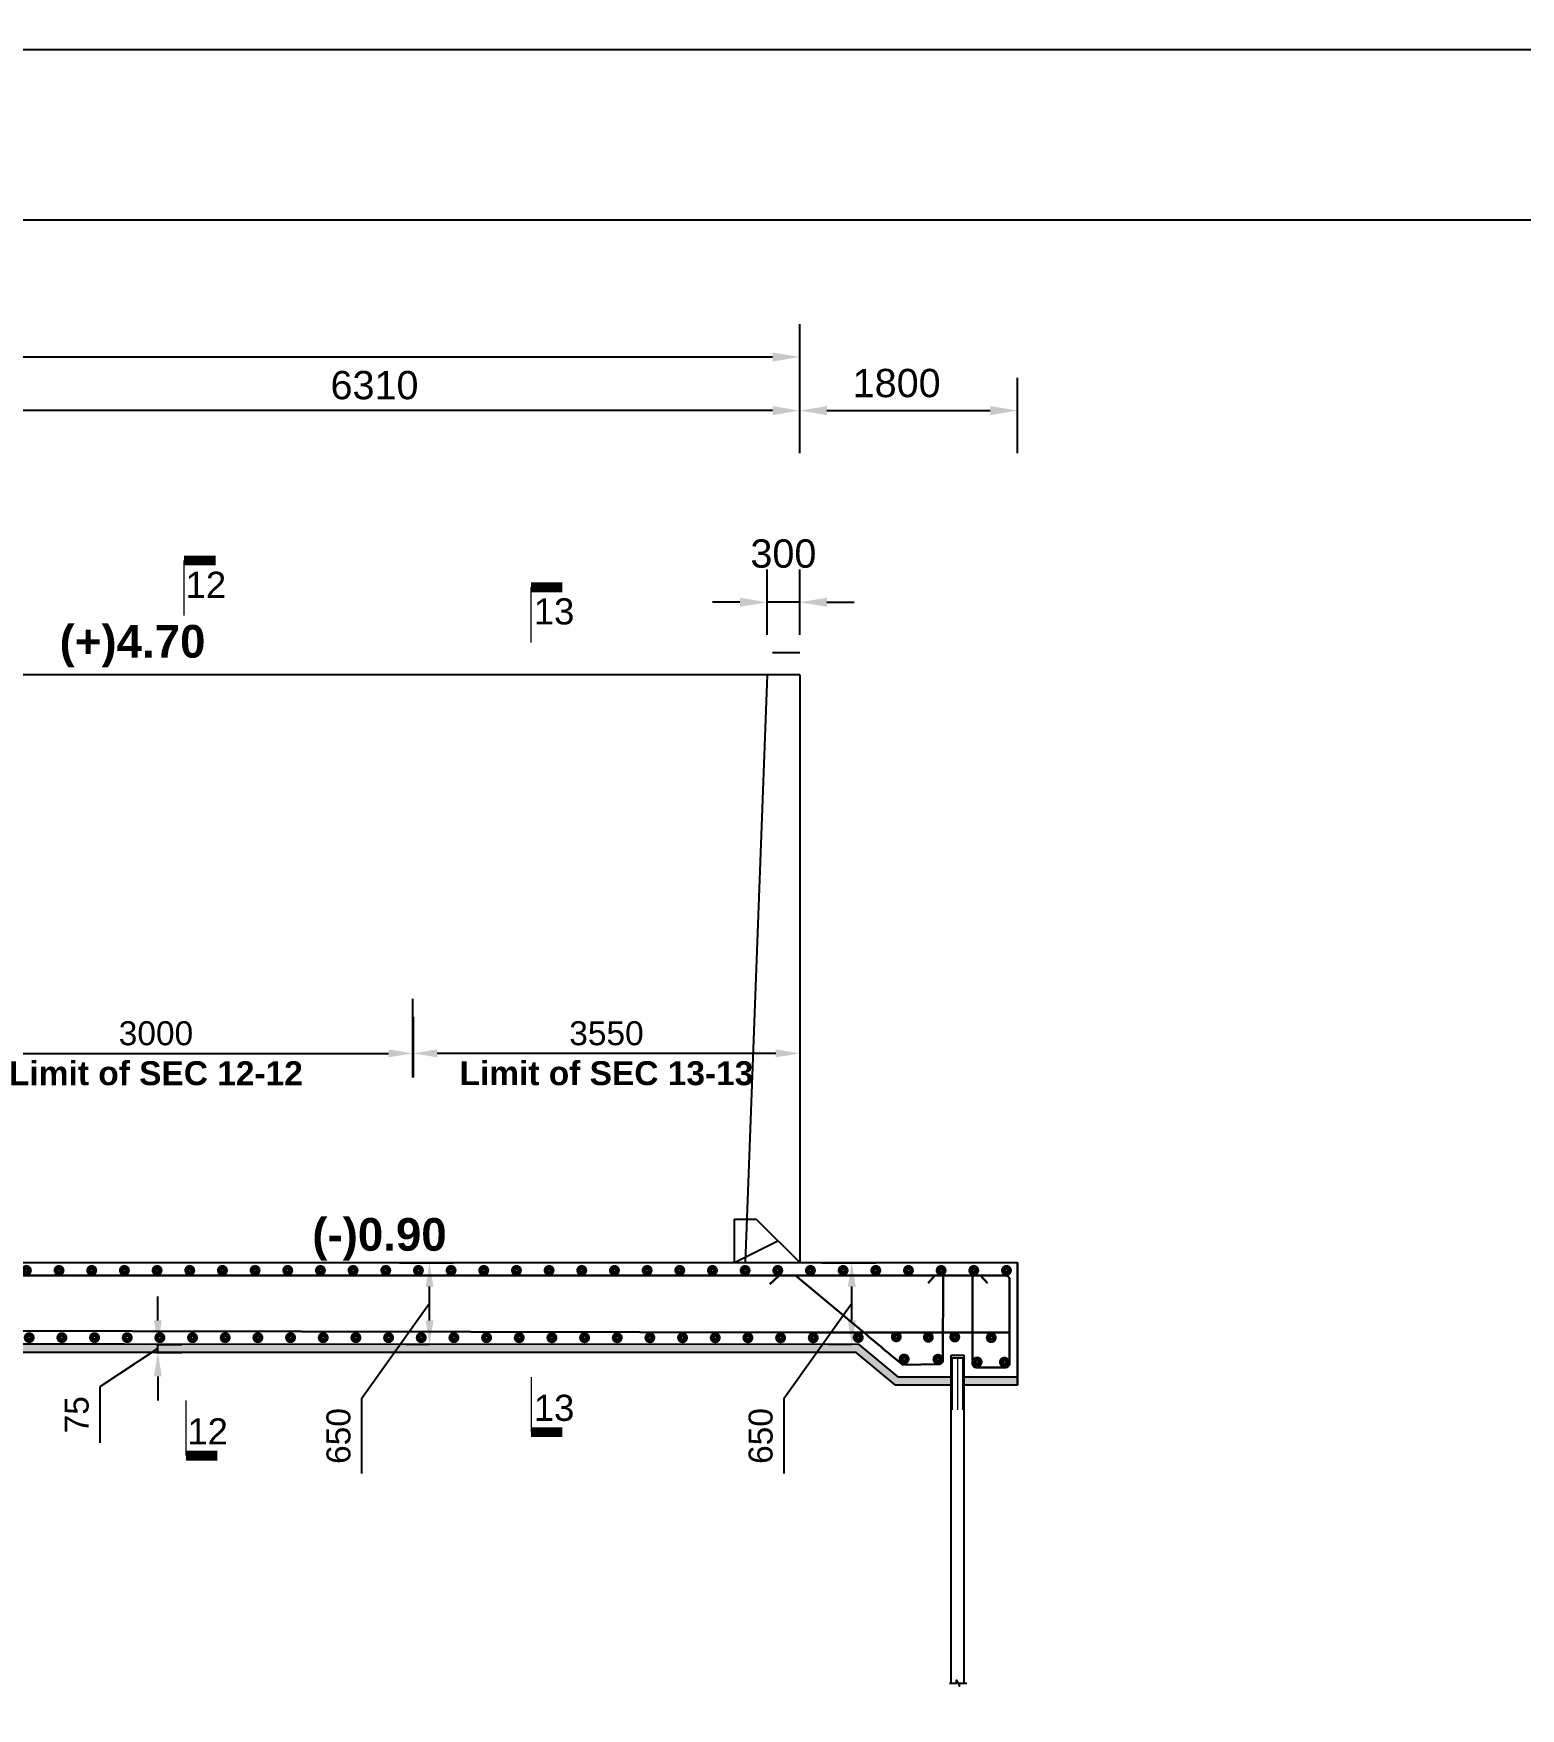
# Model space of a CAD drawing. Extents: x -358915 to 1258323, y -1667244 to -305611.
# Drawn here: x 673488 to 687143, y -1476470 to -1461086 of the extents above; entities that cross this region are included whole.
import ezdxf

# ---------------------------------------------------------------- set-up
doc = ezdxf.new("R2010")
doc.units = 0
doc.header["$LTSCALE"] = 300
doc.header["$MEASUREMENT"] = 0
doc.linetypes.add('DASHED', pattern=[0.75, 0.5, -0.25])
doc.linetypes.add('DASHED2', pattern=[9.525, 6.35, -3.175])
doc.layers.get('0').update_dxf_attribs({"linetype": 'CONTINUOUS'})
doc.layers.get('DEFPOINTS').update_dxf_attribs({"linetype": 'CONTINUOUS'})
for name, color, linetype, lineweight in [('Dim', 7, 'CONTINUOUS', 9), ('HATCH', 252, 'CONTINUOUS', 5), ('ROD', 1, 'CONTINUOUS', 30), ('slop', 8, 'CONTINUOUS', 9)]:
    doc.layers.add(name, color=color, linetype=linetype, lineweight=lineweight)
for name, color, linetype in [('LINE', 7, 'CONTINUOUS'), ('TEXT', 10, 'CONTINUOUS'), ('TXT', 7, 'CONTINUOUS')]:
    doc.layers.add(name, color=color, linetype=linetype)
doc.styles.add('Arial', font='arial.ttf')
doc.dimstyles.new('3', dxfattribs={"dimtxt": 225, "dimasz": 350, "dimexe": 100, "dimexo": 25, "dimgap": 9, "dimtad": 0, "dimdec": 0, "dimzin": 0, "dimdsep": 46, "dimtxsty": 'Standard', "dimcen": 0, "dimclrd": 5, "dimclre": 6, "dimclrt": 256, "dimadec": 0, "dimazin": 0, "dimtfac": 1, "dimtdec": 0, "dimtofl": 0, "dimtmove": 2, "dimatfit": 3, "dimfxl": 1, "dimtolj": 1, "dimtzin": 0, "dimarcsym": 0})
doc.dimstyles.new('dim_250', dxfattribs={"dimtxt": 500, "dimasz": 500, "dimexe": 500, "dimexo": 100, "dimgap": 150, "dimtad": 1, "dimdec": 0, "dimzin": 0, "dimdsep": 46, "dimtxsty": 'Arial', "dimcen": 350, "dimclrd": 5, "dimclre": 5, "dimclrt": 7, "dimadec": 0, "dimazin": 0, "dimtfac": 1, "dimtdec": 0, "dimtmove": 0, "dimatfit": 3, "dimfxl": 500, "dimfxlon": 1, "dimtolj": 1, "dimtzin": 0, "dimarcsym": 0})
pattern_1 = [(50, (1975330.8, -1089301.7), (358.63009, -31.37607), [37.5, -412.5]), (355, (1975330.8, -1089301.7), (-69.37567, 376.09607), [30, -330]), (100.451444, (1975360.7, -1089304.3), (289.25442, 344.719995), [31.8701, -350.57106]), (46.1842, (1975330.8, -1089201.7), (533.62067, -82.75964), [56.25, -618.75]), (96.635635, (1975375.27, -1089208.6), (467.33097, 487.0593), [47.80517, -525.85688]), (351.184164, (1975330.8, -1089201.7), (467.33097, 487.0593), [45, -495]), (21, (1975380.8, -1089226.7), (298.453526, -201.309445), [37.5, -412.5]), (326, (1975380.8, -1089226.7), (121.65767, 362.57502), [30, -330]), (71.451445, (1975405.67, -1089243.48), (420.11119, 161.26558), [31.870095, -350.57106]), (37.5, (1975330.8, -1089301.7), (6.079928, 166.446927), [0, -326, 0, -335, 0, -331.25]), (7.5, (1975330.8, -1089301.7), (131.534769, 197.205856), [0, -191, 0, -318.5, 0, -126.25]), (327.5, (1975219.3, -1089301.7), (266.911218, -11.277436), [0, -125, 0, -390, 0, -517.5]), (317.5, (1975169.3, -1089301.7), (291.593085, 50.05249), [0, -162.5, 0, -259, 0, -367.5])]

# ---------------------------------------------------------------- blocks, each defined once
blk = doc.blocks.new('*D904')
at = {"layer": 'DEFPOINTS', "color": 0, "ltscale": 50, "transparency": 16777216}
for p in [(680224, -1466310), (680224, -1466709), (680524, -1466709)]:
    blk.add_point(p, dxfattribs=at)
at = {"layer": 'Dim', "color": 5, "lineweight": -2, "ltscale": 50, "transparency": 16777216}
for p, q in [((680224, -1466609), (680224, -1466010)), ((680524, -1466609), (680524, -1466010)), ((679974, -1466310), (679724, -1466310)), ((680524, -1466310), (680224, -1466310)), ((680774, -1466310), (681024, -1466310))]:
    blk.add_line(p, q, dxfattribs=at)
at = {"layer": 'Dim', "color": 5, "ltscale": 50, "transparency": 16777216}
for points in [[(679974, -1466268), (679974, -1466351), (680224, -1466310)], [(680774, -1466268), (680774, -1466351), (680524, -1466310)]]:
    blk.add_solid(points, dxfattribs=at)
at = {"layer": 'Dim', "color": 7, "ltscale": 50, "transparency": 16777216, "insert": (680374, -1465864), "char_height": 260, "attachment_point": 5, "style": 'Arial'}
blk.add_mtext('\\A1;300', dxfattribs=at)
blk = doc.blocks.new('*D905')
at = {"layer": 'DEFPOINTS', "color": 0, "ltscale": 50, "transparency": 16777216}
for p in [(680626, -1472375), (681002, -1472375), (681043, -1473125)]:
    blk.add_point(p, dxfattribs=at)
at = {"layer": 'Dim', "color": 5, "lineweight": -2, "ltscale": 50, "transparency": 16777216}
for p, q in [((680726, -1472375), (681222, -1472375)), ((681002, -1472905), (681002, -1472595)), ((681002, -1472750), (680379, -1473624)), ((681002, -1473125), (680782, -1473125)), ((680379, -1473624), (680379, -1474310))]:
    blk.add_line(p, q, dxfattribs=at)
at = {"layer": 'Dim', "color": 5, "ltscale": 50, "transparency": 16777216}
for points in [[(680965, -1472595), (681039, -1472595), (681002, -1472375)], [(680965, -1472905), (681039, -1472905), (681002, -1473125)]]:
    blk.add_solid(points, dxfattribs=at)
at = {"layer": 'Dim', "color": 7, "ltscale": 50, "transparency": 16777216, "insert": (680166, -1473967), "char_height": 220, "attachment_point": 5, "rotation": 90, "style": 'Arial'}
blk.add_mtext('\\A1;650', dxfattribs=at)
blk = doc.blocks.new('*D907')
at = {"layer": 'DEFPOINTS', "color": 0, "ltscale": 50, "transparency": 16777216}
for p in [(672714, -1464549), (672714, -1464549), (680524, -1465040)]:
    blk.add_point(p, dxfattribs=at)
at = {"layer": 'Dim', "color": 5, "lineweight": -2, "ltscale": 50, "transparency": 16777216}
for p, q in [((672714, -1464549), (672714, -1464249)), ((680524, -1464940), (680524, -1464249)), ((680274, -1464549), (672964, -1464549))]:
    blk.add_line(p, q, dxfattribs=at)
at = {"layer": 'Dim', "color": 5, "ltscale": 50, "transparency": 16777216}
for points in [[(672964, -1464508), (672964, -1464591), (672714, -1464549)], [(680274, -1464508), (680274, -1464591), (680524, -1464549)]]:
    blk.add_solid(points, dxfattribs=at)
at = {"layer": 'Dim', "color": 7, "ltscale": 50, "transparency": 16777216, "insert": (676619, -1464317), "char_height": 260, "attachment_point": 5, "style": 'Arial'}
blk.add_mtext('\\A1;6310', dxfattribs=at)
blk = doc.blocks.new('*D908')
at = {"layer": 'DEFPOINTS', "color": 0, "ltscale": 50, "transparency": 16777216}
for p in [(682524, -1464549), (680524, -1465040), (682524, -1465040)]:
    blk.add_point(p, dxfattribs=at)
at = {"layer": 'Dim', "color": 5, "lineweight": -2, "ltscale": 50, "transparency": 16777216}
for p, q in [((680524, -1464940), (680524, -1464249)), ((682524, -1464940), (682524, -1464249)), ((680774, -1464549), (682274, -1464549))]:
    blk.add_line(p, q, dxfattribs=at)
at = {"layer": 'Dim', "color": 5, "ltscale": 50, "transparency": 16777216}
for points in [[(680774, -1464508), (680774, -1464591), (680524, -1464549)], [(682274, -1464508), (682274, -1464591), (682524, -1464549)]]:
    blk.add_solid(points, dxfattribs=at)
at = {"layer": 'Dim', "color": 7, "ltscale": 50, "transparency": 16777216, "insert": (681414, -1464298), "char_height": 260, "attachment_point": 5, "style": 'Arial'}
blk.add_mtext('\\A1;1800', dxfattribs=at)
blk = doc.blocks.new('*D910')
at = {"layer": 'DEFPOINTS', "color": 0, "ltscale": 50, "transparency": 16777216}
for p in [(674516, -1473125), (674516, -1473200), (674629, -1473125)]:
    blk.add_point(p, dxfattribs=at)
at = {"layer": 'Dim', "color": 5, "lineweight": -2, "ltscale": 50, "transparency": 16777216}
for p, q in [((674629, -1472905), (674629, -1472685)), ((674629, -1473162), (674097, -1473514)), ((674616, -1473125), (674849, -1473125)), ((674616, -1473200), (674849, -1473200)), ((674629, -1473200), (674629, -1473125)), ((674629, -1473200), (674629, -1473125)), ((674629, -1473420), (674629, -1473640)), ((674097, -1473514), (674097, -1474029))]:
    blk.add_line(p, q, dxfattribs=at)
at = {"layer": 'Dim', "color": 5, "ltscale": 50, "transparency": 16777216}
for points in [[(674593, -1472905), (674666, -1472905), (674629, -1473125)], [(674593, -1473420), (674666, -1473420), (674629, -1473200)]]:
    blk.add_solid(points, dxfattribs=at)
at = {"layer": 'Dim', "color": 7, "ltscale": 50, "transparency": 16777216, "insert": (673885, -1473772), "char_height": 220, "attachment_point": 5, "rotation": 90, "style": 'Arial'}
blk.add_mtext('\\A1;75', dxfattribs=at)
blk = doc.blocks.new('*U85')
at = {"layer": 'ROD', "const_width": 53.8}
blk.add_lwpolyline([(22, 7, -1), (-22, -7, -1)], format="xyb", close=True, dxfattribs=at)
blk = doc.blocks.new('*U86')
at = {"layer": 'Dim', "color": 0, "linetype": 'ByBlock', "lineweight": -2, "transparency": 16777216}
for p in [(0, 0), (300, 0), (600, 0), (900, 0), (1200, 0), (1500, 0), (1800, 0), (2100, 0), (2400, 0), (2700, 0), (3000, 0), (3300, 0), (3600, 0), (3900, 0), (4200, 0), (4500, 0), (4800, 0), (5100, 0), (5400, 0), (5700, 0), (6000, 0), (6300, 0), (6600, 0), (6900, 0), (7200, 0), (7500, 0), (7800, 0), (8100, 0), (8400, 0), (8700, 0), (9000, 0), (9300, 0), (9600, 0), (9900, 0), (10200, 0), (10500, 0), (10800, 0), (11100, 0), (11400, 0), (11700, 0), (12000, 0), (12300, 0), (12600, 0), (12900, 0), (13200, 0), (13500, 0), (13800, 0), (14100, 0)]:
    blk.add_blockref('*U85', p, dxfattribs=at)
blk = doc.blocks.new('*U83')
at = {"layer": 'ROD', "const_width": 53.8}
blk.add_lwpolyline([(22, 7, -1), (-22, -7, -1)], format="xyb", close=True, dxfattribs=at)
blk = doc.blocks.new('*U84')
at = {"layer": 'Dim', "color": 0, "linetype": 'ByBlock', "lineweight": -2, "transparency": 16777216}
for p in [(0, 0), (300, 0), (600, 0), (900, 0), (1200, 0), (1500, 0), (1800, 0), (2100, 0), (2400, 0), (2700, 0), (3000, 0), (3300, 0), (3600, 0), (3900, 0), (4200, 0), (4500, 0), (4800, 0), (5100, 0), (5400, 0), (5700, 0), (6000, 0), (6300, 0), (6600, 0), (6900, 0), (7200, 0), (7500, 0), (7800, 0), (8100, 0), (8400, 0), (8700, 0), (9000, 0), (9300, 0), (9600, 0), (9900, 0), (10200, 0), (10500, 0), (10800, 0), (11100, 0), (11400, 0), (11700, 0), (12000, 0), (12300, 0)]:
    blk.add_blockref('*U83', p, dxfattribs=at)
blk = doc.blocks.new('SEX')
at = {"layer": 'Dim', "color": 6, "ltscale": 500}
blk.add_lwpolyline([(0, 0, 60, 60, 0), (192, 0, 0, 0, 0)], format="xyseb", dxfattribs=at)
blk.add_lwpolyline([(0, -337), (0, 0), (0, 0)], dxfattribs=at)
blk = doc.blocks.new('*D929')
at = {"layer": 'DEFPOINTS', "color": 0, "ltscale": 50, "transparency": 16777216}
for p in [(680524, -1464057), (680524, -1464424), (665274, -1464525)]:
    blk.add_point(p, dxfattribs=at)
at = {"layer": 'Dim', "color": 5, "lineweight": -2, "ltscale": 50, "transparency": 16777216}
for p, q in [((665274, -1464425), (665274, -1463757)), ((680524, -1464324), (680524, -1463757)), ((665524, -1464057), (680274, -1464057))]:
    blk.add_line(p, q, dxfattribs=at)
at = {"layer": 'Dim', "color": 5, "ltscale": 50, "transparency": 16777216}
for points in [[(665524, -1464016), (665524, -1464099), (665274, -1464057)], [(680274, -1464016), (680274, -1464099), (680524, -1464057)]]:
    blk.add_solid(points, dxfattribs=at)
at = {"layer": 'Dim', "color": 7, "ltscale": 50, "transparency": 16777216, "insert": (672899, -1463825), "char_height": 260, "attachment_point": 5, "style": 'Arial'}
blk.add_mtext('\\A1;13750', dxfattribs=at)
blk = doc.blocks.new('*D943')
at = {"layer": 'DEFPOINTS', "color": 0, "ltscale": 50, "transparency": 16777216}
for p in [(672500, -1469549), (676968, -1469538), (676968, -1470453)]:
    blk.add_point(p, dxfattribs=at)
at = {"layer": 'Dim', "color": 5, "lineweight": -2, "ltscale": 50, "transparency": 16777216}
for p, q in [((672500, -1469953), (672500, -1470673)), ((676968, -1469953), (676968, -1470673)), ((672720, -1470453), (676748, -1470453))]:
    blk.add_line(p, q, dxfattribs=at)
at = {"layer": 'Dim', "color": 5, "ltscale": 50, "transparency": 16777216}
for points in [[(672720, -1470416), (672720, -1470489), (672500, -1470453)], [(676748, -1470416), (676748, -1470489), (676968, -1470453)]]:
    blk.add_solid(points, dxfattribs=at)
at = {"layer": 'Dim', "color": 7, "ltscale": 50, "transparency": 16777216, "insert": (674612, -1470453), "char_height": 220, "attachment_point": 5, "style": 'Arial'}
blk.add_mtext('\\A1;3000\\P{\\fArial|b1|i0|c0|p34;Limit of SEC 12-12}', dxfattribs=at)
blk = doc.blocks.new('*D945')
at = {"layer": 'DEFPOINTS', "color": 0, "ltscale": 50, "transparency": 16777216}
for p in [(680524, -1469560), (676974, -1470018), (676974, -1470453)]:
    blk.add_point(p, dxfattribs=at)
at = {"layer": 'Dim', "color": 5, "lineweight": -2, "ltscale": 50, "transparency": 16777216}
for p, q in [((680524, -1469953), (680524, -1470673)), ((676974, -1470118), (676974, -1470673)), ((680304, -1470453), (677194, -1470453))]:
    blk.add_line(p, q, dxfattribs=at)
at = {"layer": 'Dim', "color": 5, "ltscale": 50, "transparency": 16777216}
for points in [[(677194, -1470416), (677194, -1470489), (676974, -1470453)], [(680304, -1470416), (680304, -1470489), (680524, -1470453)]]:
    blk.add_solid(points, dxfattribs=at)
at = {"layer": 'Dim', "color": 7, "ltscale": 50, "transparency": 16777216, "insert": (678749, -1470453), "char_height": 220, "attachment_point": 5, "style": 'Arial'}
blk.add_mtext('\\A1;3550\\P{\\fArial|b1|i0|c0|p34;Limit of SEC 13-13}', dxfattribs=at)
blk = doc.blocks.new('*D1367')
at = {"layer": 'DEFPOINTS', "color": 0, "ltscale": 50, "transparency": 16777216}
for p in [(676748, -1472375), (677124, -1472375), (677166, -1473125)]:
    blk.add_point(p, dxfattribs=at)
at = {"layer": 'Dim', "color": 5, "lineweight": -2, "ltscale": 50, "transparency": 16777216}
for p, q in [((676848, -1472375), (677344, -1472375)), ((677124, -1472905), (677124, -1472595)), ((677124, -1472750), (676501, -1473624)), ((677124, -1473125), (676904, -1473125)), ((676501, -1473624), (676501, -1474310))]:
    blk.add_line(p, q, dxfattribs=at)
at = {"layer": 'Dim', "color": 5, "ltscale": 50, "transparency": 16777216}
for points in [[(677088, -1472595), (677161, -1472595), (677124, -1472375)], [(677088, -1472905), (677161, -1472905), (677124, -1473125)]]:
    blk.add_solid(points, dxfattribs=at)
at = {"layer": 'Dim', "color": 7, "ltscale": 50, "transparency": 16777216, "insert": (676289, -1473967), "char_height": 220, "attachment_point": 5, "rotation": 90, "style": 'Arial'}
blk.add_mtext('\\A1;650', dxfattribs=at)
blk = doc.blocks.new('*D1505')
at = {"layer": 'DEFPOINTS', "color": 0, "ltscale": 0.5, "transparency": 16777216}
for p in [(717799, -1461234), (661824, -1462797), (717799, -1462797)]:
    blk.add_point(p, dxfattribs=at)
at = {"layer": 'LINE', "color": 6, "lineweight": -2, "ltscale": 0.5, "transparency": 16777216}
for p, q in [((661824, -1462772), (661824, -1461134)), ((717799, -1462772), (717799, -1461134))]:
    blk.add_line(p, q, dxfattribs=at)
at = {"layer": 'LINE', "color": 5, "lineweight": -2, "ltscale": 0.5, "transparency": 16777216}
for p, q in [((662174, -1461234), (689278, -1461234)), ((717449, -1461234), (690346, -1461234))]:
    blk.add_line(p, q, dxfattribs=at)
at = {"layer": 'LINE', "color": 5, "ltscale": 0.5, "transparency": 16777216}
for points in [[(662174, -1461175), (662174, -1461292), (661824, -1461234)], [(717449, -1461175), (717449, -1461292), (717799, -1461234)]]:
    blk.add_solid(points, dxfattribs=at)
at = {"layer": 'LINE', "ltscale": 0.5, "transparency": 16777216, "insert": (689812, -1461234), "char_height": 225, "attachment_point": 5}
blk.add_mtext('\\A1;55975', dxfattribs=at)

msp = doc.modelspace()

# ---------------------------------------------------------------- hatches: boundary and pattern name
at = {"layer": 'Dim', "linetype": 'DASHED'}
h = msp.add_hatch(dxfattribs=at)
h.set_pattern_fill('AR-CONC', color=8, scale=50)
h.set_pattern_definition(pattern_1)
h.paths.add_polyline_path([(682524.9, -1473425.3), (682034.7, -1473425.2), (682034.7, -1473500.2), (682524.9, -1473500.3)])
h.paths.add_polyline_path([(665652.6, -1472374.8), (664804.4, -1472374.8), (664375.3, -1472374.8), (664375.3, -1472449.8), (664804.4, -1472449.8), (665640.4, -1472449.8), (667543.5, -1473084.2), (667640, -1473116.4), (667640, -1473037.3), (667567.2, -1473013.1)])
h = msp.add_hatch(dxfattribs=at)
h.set_pattern_fill('AR-CONC', color=8, scale=50)
h.set_pattern_definition(pattern_1)
h.paths.add_polyline_path([(681070.4, -1473125), (667902.6, -1473124.8), (667640, -1473037.3), (667640, -1473116.4), (667890.4, -1473199.8), (674319.1, -1473199.8), (681043.2, -1473200), (681403.3, -1473500.1), (681914.7, -1473500.2), (681914.7, -1473425.2), (681430.6, -1473425.2)])
at = {"layer": 'HATCH', "ltscale": 10}
h = msp.add_hatch(dxfattribs=at)
h.set_pattern_fill('ANSI31', color=256, scale=375, angle=45, style=0)
h.set_pattern_definition([(90, (617287.3, -1464026.02), (-46.875, 7e-15), [])])
h.paths.add_polyline_path([(682033.8, -1473725.5), (681989.6, -1473725.5), (681989.6, -1473712), (681961.5, -1473738), (681961.5, -1473725.5), (681913.8, -1473725.5), (681913.8, -1473251.8), (682033.8, -1473251.8)])

# ---------------------------------------------------------------- linework, layer by layer
at = {"color": 7}
msp.add_lwpolyline([(668024.3, -1472374.8), (682524.2, -1472374.7)], dxfattribs=at)
at = {"layer": 'Dim', "color": 8, "linetype": 'Continuous', "ltscale": 500}
for p, q in [((682524.4, -1472793.3), (682524.4, -1472793.3)), ((682524.9, -1473093.4), (682524.9, -1473093.4)), ((682524.4, -1473261.6), (682524.4, -1473261.6)), ((682524.9, -1473411.8), (682524.9, -1473411.8))]:
    msp.add_line(p, q, dxfattribs=at)
at = {"layer": 'Dim', "ltscale": 500}
for points in [[(682524.2, -1472574.8), (682524.2, -1472574.8)], [(682524.2, -1472574.8), (682524.2, -1472574.8)], [(682524.9, -1473074.9), (682524.2, -1472574.9)], [(682524.9, -1472524.8), (682524.9, -1472524.8)], [(682524.9, -1472524.8), (682524.9, -1472524.8)]]:
    msp.add_lwpolyline(points, dxfattribs=at)
at = {"layer": 'LINE', "ltscale": 500}
for p, q in [((680524.4, -1466974.8), (680524.2, -1472374.8)), ((679924.3, -1472374.8), (679924.2, -1471974.5)), ((679924.2, -1471974.5), (680124.2, -1471974.5)), ((682524.2, -1472374.7), (682524.9, -1473500.3)), ((682524.9, -1473500.3), (682524.2, -1472374.7))]:
    msp.add_line(p, q, dxfattribs=at)
at = {"layer": 'LINE'}
for p, q in [((681914.1, -1476238.2), (681914.7, -1473224.9)), ((682034.1, -1476238.2), (682034.7, -1473224.9))]:
    msp.add_line(p, q, dxfattribs=at)
msp.add_lwpolyline([(717799, -1502379.4), (661824.5, -1502379.4), (661824.5, -1462797.5), (717799, -1462797.5)], close=True, dxfattribs=at)
at = {"layer": 'LINE', "ltscale": 500}
for points in [[(680524.4, -1466774.6), (680274.4, -1466774.6)], [(680524.4, -1466974.8), (672714.4, -1466974.8)], [(680124.2, -1471974.5), (680524.2, -1472374.8)], [(681914.7, -1473425.2), (681430.6, -1473425.2), (681070.4, -1473125), (674319.1, -1473124.8), (667902.6, -1473124.8), (667567.2, -1473013.1), (665652.6, -1472374.8), (664804.4, -1472374.8), (664375.3, -1472374.8)], [(681914.7, -1473500.2), (681403.4, -1473500.2), (681043.2, -1473200), (674319.1, -1473199.8), (667890.4, -1473199.8), (667543.5, -1473084.2), (665640.4, -1472449.8), (664804.4, -1472449.8), (664375.3, -1472449.8)], [(682524.8, -1473425.3), (682034.7, -1473425.2)], [(682524.9, -1473500.3), (682034.7, -1473500.2)]]:
    msp.add_lwpolyline(points, dxfattribs=at)
at = {"layer": 'LINE', "color": 5, "linetype": 'DASHED2', "ltscale": 2000000.0}
msp.add_lwpolyline([(680224.3, -1466974.8), (680024.3, -1472374.9)], dxfattribs=at)
at = {"layer": 'LINE', "color": 8, "linetype": 'DASHED2', "ltscale": 2000000.0}
msp.add_lwpolyline([(679924.3, -1472374.8), (680324.2, -1472174.7)], dxfattribs=at)
at = {"layer": 'LINE'}
for points in [[(681914.7, -1473224.9), (682034.7, -1473224.9)], [(681914.7, -1473249.9), (682034.7, -1473249.9)], [(681899.7, -1476238.2), (681962.7, -1476238.2), (681962.7, -1476209.7), (681990.7, -1476265.1), (681990.7, -1476238.2), (682057.1, -1476238.2)]]:
    msp.add_lwpolyline(points, dxfattribs=at)
at = {"layer": 'ROD', "ltscale": 500}
for points in [[(667283.4, -1472492.6), (682414.9, -1472492.6, -0.4142136), (682449.9, -1472527.6), (682449.4, -1473301.7, -0.4142136), (682414.4, -1473336.7), (682144.4, -1473336.7, -0.4142154), (682109.4, -1473301.7), (682109.9, -1472492.6)], [(680485, -1472492.7), (681110.6, -1473014, 0.004568), (681470.8, -1473314.2), (681804.4, -1473306, 0.4142132), (681839.4, -1473271), (681839.9, -1472492.6)]]:
    msp.add_lwpolyline(points, format="xyb", dxfattribs=at)
for points in [[(680485, -1472492.7), (680335, -1472492.7), (680247.9, -1472571.5)], [(681839.9, -1472492.7), (681764.9, -1472492.7), (681702.2, -1472562.3)], [(682109.9, -1472492.7), (682184.9, -1472492.7), (682247.5, -1472562.3)], [(667920.6, -1473013.8), (672837.5, -1473000.3), (680609.6, -1473017.6)], [(680609.6, -1473017.6), (682449.6, -1473017.7)]]:
    msp.add_lwpolyline(points, dxfattribs=at)
at = {"layer": 'ROD', "const_width": 53.8}
for points in [[(681042.6, -1473048.3, 1), (681079.6, -1473076, 1)], [(681392.1, -1473041.8, 1), (681429.1, -1473069.5, 1)], [(681686.4, -1473046.4, 1), (681723.4, -1473074.1, 1)], [(681929, -1473044.1, 1), (681966, -1473071.8, 1)], [(682264, -1473049.8, 1), (682301, -1473077.5, 1)], [(681464.2, -1473246, 1), (681501.2, -1473273.7, 1)], [(681774.5, -1473247.9, 1), (681811.5, -1473275.6, 1)], [(682134.6, -1473272.8, 1), (682171.6, -1473300.5, 1)], [(682385.1, -1473274.8, 1), (682422.1, -1473302.5, 1)]]:
    msp.add_lwpolyline(points, format="xyb", close=True, dxfattribs=at)
at = {"layer": 'slop'}
for p, q in [((680274.2, -1472375), (680274.2, -1472375)), ((680274.2, -1472375), (680274.2, -1472375)), ((680324.2, -1472374.7), (680324.2, -1472374.7)), ((680324.2, -1472374.7), (680324.2, -1472374.7)), ((680274.9, -1472525), (680274.9, -1472525)), ((680274.9, -1472525), (680274.9, -1472525)), ((680324.9, -1472524.7), (680324.9, -1472524.7)), ((680324.9, -1472524.7), (680324.9, -1472524.7))]:
    msp.add_line(p, q, dxfattribs=at)

# ---------------------------------------------------------------- block references
at = {"layer": 'Dim', "color": 6, "xscale": 1.5, "yscale": 1.5, "zscale": 1.5}
for p in [(674871, -1465926.5), (678056.3, -1466172.5)]:
    msp.add_blockref('SEX', p, dxfattribs=at)
at = {"layer": 'Dim', "xscale": -1}
msp.add_blockref('*U86', (682422.4, -1472446.1), dxfattribs=at)
at = {"layer": 'Dim', "xscale": -1, "rotation": 359.9881519162223}
msp.add_blockref('*U84', (680648, -1473064.9), dxfattribs=at)
at = {"layer": 'Dim', "color": 6, "xscale": -1.5, "yscale": 1.5, "zscale": 1.5, "rotation": 180}
for p in [(678056.2, -1473932.5), (674887.4, -1474147.2)]:
    msp.add_blockref('SEX', p, dxfattribs=at)

# ---------------------------------------------------------------- texts
at = {"layer": 'TEXT', "color": 6, "char_height": 300, "attachment_point": 6, "style": 'Arial'}
for s, insert, width in [('{\\fArial|b1|i0|c0|p34;(+)4.70}', (675066.4, -1466713.6, 0), 563.704), ('{\\fArial|b1|i0|c0|p34;(-)0.90}', (677281.8, -1472160.7, 0), 572.38)]:
    msp.add_mtext(s, dxfattribs=dict(at, insert=insert, width=width))
at = {"layer": 'TXT', "char_height": 240, "width": 450.981, "attachment_point": 5, "style": 'Arial'}
for insert in [(675070.4, -1466149.3), (675086.8, -1473924.5)]:
    msp.add_mtext('12', dxfattribs=dict(at, insert=insert))
at = {"layer": 'TXT', "char_height": 240, "attachment_point": 5, "style": 'Arial'}
for insert in [(678267.7, -1466395.3), (678267.6, -1473709.8)]:
    msp.add_mtext('13', dxfattribs=dict(at, insert=insert))

# ---------------------------------------------------------------- dimensions: what is measured, and where the dimension line sits
at = {"layer": 'Dim', "ltscale": 50}
dim = msp.add_linear_dim(base=(680524.4, -1464057.5), p1=(665274.4, -1464525.4), p2=(680524.4, -1464423.7), text='13750', dimstyle='dim_250', override={"dimtxt": 260, "dimasz": 250, "dimexe": 300, "dimgap": 100, "dimtmove": 1}, dxfattribs=at)
dim.commit()
dim.dimension.update_dxf_attribs({"geometry": '*D929', "text_midpoint": (672899.4, -1463824.6)})
dim = msp.add_linear_dim(base=(672714.4, -1464549.4), p1=(680524.4, -1465040.3), p2=(672714.4, -1464549.4), angle=180, text='6310', dimstyle='dim_250', override={"dimtxt": 260, "dimasz": 250, "dimexe": 300, "dimgap": 100, "dimtmove": 1}, dxfattribs=at)
dim.commit()
dim.dimension.update_dxf_attribs({"geometry": '*D907', "text_midpoint": (676619.4, -1464316.5)})
for base, p1, p2, text, override, picture, middle in [((682524.4, -1464549.4), (680524.4, -1465040.3), (682524.4, -1465040.3), '1800', {"dimtxt": 260, "dimasz": 250, "dimexe": 300, "dimgap": 100, "dimtmove": 2}, '*D908', (681414.3, -1464298.3)), ((676967.8, -1470452.5), (672499.5, -1469549.2), (676967.8, -1469537.5), '3000\\X{\\fArial|b1|i0|c0|p34;Limit of SEC 12-12}', {"dimtxt": 220, "dimasz": 220, "dimexe": 220, "dimgap": 100, "dimtmove": 1}, '*D943', (674611.9, -1470452.5))]:
    dim = msp.add_linear_dim(base=base, p1=p1, p2=p2, text=text, dimstyle='dim_250', override=override, dxfattribs=at)
    dim.commit()
    dim.dimension.update_dxf_attribs({"geometry": picture, "text_midpoint": middle, "dimtype": 160})
for base, p1, p2, angle, override, picture, middle, dimtype in [((680224.4, -1466309.8), (680524.4, -1466708.9), (680224.4, -1466708.9), 180, {"dimtxt": 260, "dimasz": 250, "dimexe": 300, "dimgap": 100, "dimtmove": 1}, '*D904', (680374.4, -1466096.4), 160), ((674629.5, -1473124.8), (674515.9, -1473199.9), (674515.9, -1473124.8), 90, {"dimtxt": 220, "dimasz": 220, "dimexe": 220, "dimgap": 100, "dimtmove": 1}, '*D910', (674097, -1473614), 161)]:
    dim = msp.add_linear_dim(base=base, p1=p1, p2=p2, angle=angle, dimstyle='dim_250', override=override, dxfattribs=at)
    dim.commit()
    dim.dimension.update_dxf_attribs({"geometry": picture, "text_midpoint": middle, "dimtype": dimtype})
for base, p1, p2, angle, text, picture, middle in [((676974.4, -1470452.5), (680524.4, -1469559.5), (676974.4, -1470017.5), 180, '3550\\X{\\fArial|b1|i0|c0|p34;Limit of SEC 13-13}', '*D945', (678749.4, -1470452.5)), ((677124.4, -1472374.7), (677165.6, -1473125.1), (676748, -1472374.7), 90, '650', '*D1367', (676500.9, -1473723.8)), ((681002, -1472374.7), (681043.2, -1473125), (680625.7, -1472374.7), 90, '650', '*D905', (680378.6, -1473723.7))]:
    dim = msp.add_linear_dim(base=base, p1=p1, p2=p2, angle=angle, text=text, dimstyle='dim_250', override={"dimtxt": 220, "dimasz": 220, "dimexe": 220, "dimgap": 100, "dimtmove": 1}, dxfattribs=at)
    dim.commit()
    dim.dimension.update_dxf_attribs({"geometry": picture, "text_midpoint": middle, "dimtype": 160})
at = {"layer": 'LINE', "color": 3, "ltscale": 0.5}
dim = msp.add_linear_dim(base=(717798.986, -1461233.7603), p1=(661824.4719, -1462797.4559), p2=(717798.986, -1462797.4559), dimstyle='3', override={"dimfxl": 700}, dxfattribs=at)
dim.commit()
dim.dimension.update_dxf_attribs({"geometry": '*D1505', "text_midpoint": (689811.729, -1461233.7603)})

doc.saveas('drawing.dxf')
